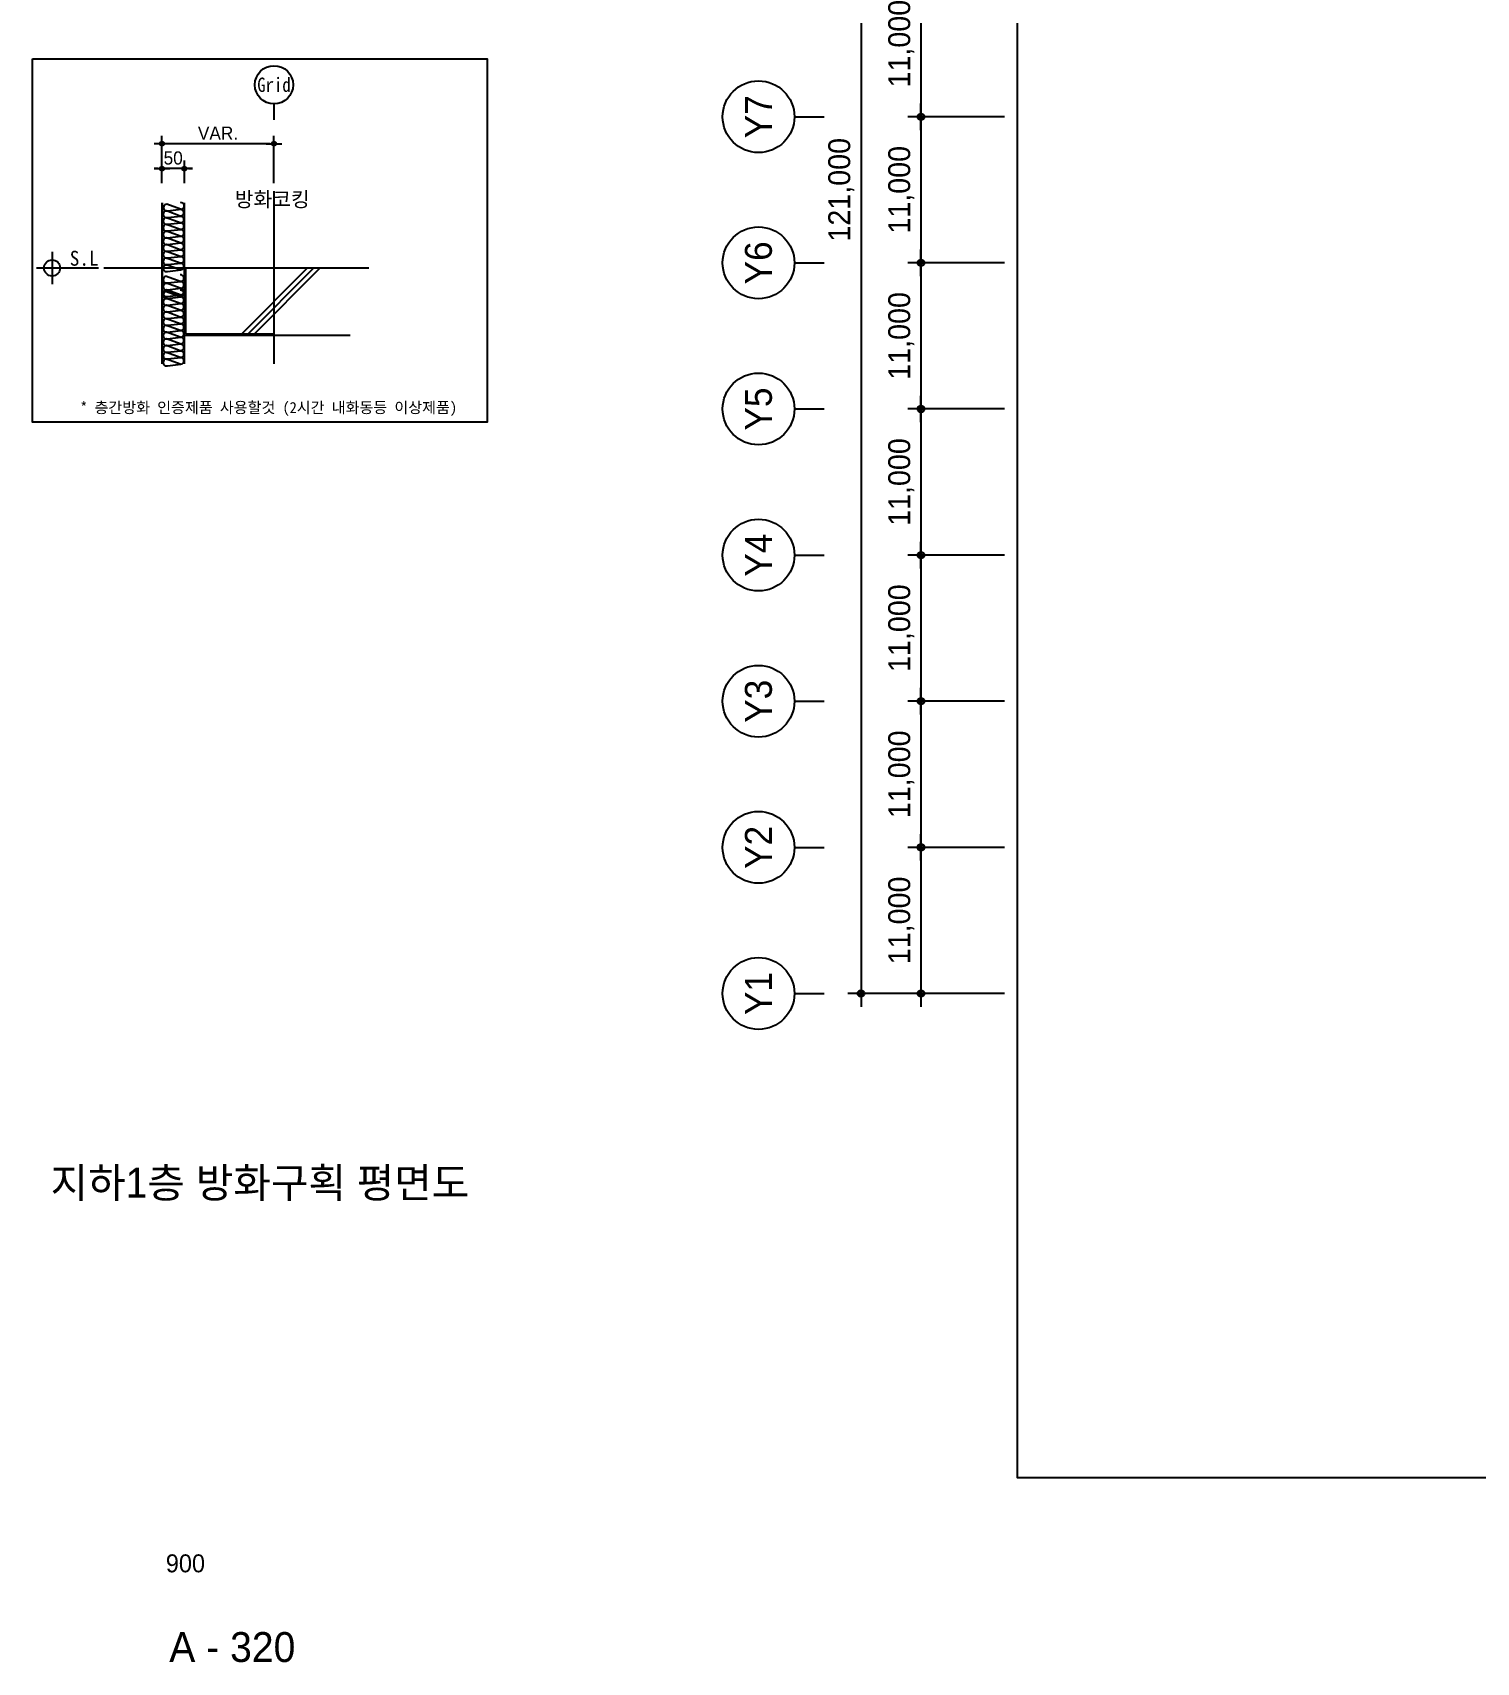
# Model space of a CAD drawing. Header units: millimetres. Extents: x 252828975 to 254701257, y 504285920 to 504535855.
# Drawn here: x 253533057 to 253641686, y 504300221 to 504422910 of the extents above; entities that cross this region are included whole.
import ezdxf
from ezdxf.enums import TextEntityAlignment as Align

# ---------------------------------------------------------------- set-up
doc = ezdxf.new("R2010")
doc.units = ezdxf.units.MM
doc.set_wipeout_variables(frame=1)
for name, color, linetype in [('4A.TEC DIM', 7, 'Continuous'), ('4A.TEC FORM-TEXT', 3, 'Continuous'), ('4A.TEC TEXT 2', 3, 'Continuous'), ('4A.TEC 심볼', 7, 'Continuous'), ('A-TEXT-3', 3, 'Continuous'), ('COL', 8, 'Continuous'), ('DETL', 9, 'Continuous'), ('DIM', 7, 'Continuous'), ('GRID', 1, 'Continuous'), ('INSU', 8, 'Continuous'), ('SY', 1, 'Continuous'), ('SYMB', 7, 'Continuous'), ('WAL', 3, 'Continuous')]:
    doc.layers.add(name, color=color, linetype=linetype)
doc.layers.add('DEFPOINT', color=135, linetype='Continuous', plot=False)
doc.styles.add('1', font='')
doc.styles.add('GHS', font='malgun.ttf')
doc.styles.add('나눔고딕', font='')
doc.styles.add('돋움', font='')
doc.styles.add('울릉도L', font='')
doc.styles.get('1').set_extended_font_data('DotumChe')
doc.styles.get('나눔고딕').set_extended_font_data('Dotum')
doc.styles.get('돋움').set_extended_font_data('Dotum')
doc.styles.get('울릉도L').set_extended_font_data('Dotum')
doc.dimstyles.new('DIM_200(외부치수)', dxfattribs={"dimscale": 200, "dimtxt": 3.3, "dimasz": 1, "dimexe": 2, "dimexo": 2, "dimgap": 1, "dimtad": 1, "dimdec": 0, "dimdsep": 46, "dimlunit": 6, "dimtxsty": '돋움', "dimblk1": 'DIMDOT', "dimblk2": 'DIMDOT', "dimsah": 1, "dimcen": 2.5, "dimdle": 1.5, "dimclrd": 1, "dimclre": 7, "dimclrt": 2, "dimadec": 0, "dimazin": 0, "dimtfac": 1, "dimtdec": 0, "dimtix": 1, "dimtmove": 2, "dimatfit": 3, "dimldrblk": 'DIMDOT', "dimfxl": 1, "dimtvp": 1, "dimtolj": 1, "dimtzin": 0, "dimarcsym": 0})
doc.dimstyles.new('DIM_600(외부치수)', dxfattribs={"dimscale": 400, "dimtxt": 3.3, "dimasz": 1, "dimexe": 2, "dimexo": 2, "dimgap": 1, "dimtad": 1, "dimdec": 0, "dimdsep": 46, "dimlunit": 6, "dimtxsty": '나눔고딕', "dimblk1": 'DIMDOT', "dimblk2": 'DIMDOT', "dimsah": 1, "dimcen": 2.5, "dimdle": 1.5, "dimclrd": 8, "dimclre": 8, "dimclrt": 3, "dimadec": 0, "dimazin": 0, "dimtfac": 1, "dimtdec": 0, "dimtix": 1, "dimtmove": 2, "dimatfit": 3, "dimldrblk": 'DIMDOT', "dimfxl": 1, "dimtvp": 1, "dimtolj": 1, "dimtzin": 0, "dimarcsym": 0})

# ---------------------------------------------------------------- blocks, each defined once
blk = doc.blocks.new('ccs122')
at = {"layer": '4A.TEC 심볼'}
blk.add_line((0, 8), (0, 3), dxfattribs=at)
blk.add_circle((0, 14), 6, dxfattribs=at)
at = {"layer": '4A.TEC TEXT 2', "color": 3, "style": 'GHS'}
blk.add_attdef('NO', text='', height=4.5, dxfattribs=at).set_placement((-0.01, 14.02), align=Align.MIDDLE_CENTER)
blk = doc.blocks.new('DIMDOT')
at = {"color": 0}
blk.add_line((-2, 0), (2, 0), dxfattribs=at)
for radius in [0.5, 0.25]:
    blk.add_circle((0, 0), radius, dxfattribs=at)
blk = doc.blocks.new('*D111')
at = {"layer": '4A.TEC DIM', "color": 8, "lineweight": -2, "transparency": 16777216}
for p, q in [((97105, -136937), (89832, -136937)), ((90832, -137437), (90832, -147437)), ((97105, -147937), (89832, -147937))]:
    blk.add_line(p, q, dxfattribs=at)
at = {"layer": 'Defpoints', "color": 0, "transparency": 16777216}
for p in [(98105, -136937), (90832, -147937), (98105, -147937)]:
    blk.add_point(p, dxfattribs=at)
at = {"layer": '4A.TEC DIM', "color": 8, "lineweight": -2, "transparency": 16777216, "xscale": 500, "yscale": 500, "zscale": 500}
for p, rotation in [((90832, -136937), 90), ((90832, -147937), 270)]:
    blk.add_blockref('DIMDOT', p, dxfattribs=dict(at, rotation=rotation))
at = {"layer": '4A.TEC DIM', "color": 3, "transparency": 16777216, "insert": (89347, -142437), "char_height": 1650, "attachment_point": 5, "rotation": 90, "style": '나눔고딕'}
blk.add_mtext('\\A1;11,000', dxfattribs=at)
blk = doc.blocks.new('*D112')
at = {"layer": '4A.TEC DIM', "color": 8, "lineweight": -2, "transparency": 16777216}
for p, q in [((97105, -92937), (85320, -92937)), ((86320, -93437), (86320, -213437)), ((97105, -213937), (85320, -213937))]:
    blk.add_line(p, q, dxfattribs=at)
at = {"layer": 'Defpoints', "color": 0, "transparency": 16777216}
for p in [(98105, -92937), (86320, -213937), (98105, -213937)]:
    blk.add_point(p, dxfattribs=at)
at = {"layer": '4A.TEC DIM', "color": 8, "lineweight": -2, "transparency": 16777216, "xscale": 500, "yscale": 500, "zscale": 500}
for p, rotation in [((86320, -92937), 90), ((86320, -213937), 270)]:
    blk.add_blockref('DIMDOT', p, dxfattribs=dict(at, rotation=rotation))
at = {"layer": '4A.TEC DIM', "color": 3, "transparency": 16777216, "insert": (84835, -153437), "char_height": 1650, "attachment_point": 5, "rotation": 90, "style": '나눔고딕'}
blk.add_mtext('\\A1;121,000', dxfattribs=at)
blk = doc.blocks.new('*D113')
at = {"layer": '4A.TEC DIM', "color": 8, "lineweight": -2, "transparency": 16777216}
for p, q in [((97105, -202937), (89832, -202937)), ((90832, -203437), (90832, -213437)), ((97105, -213937), (89832, -213937))]:
    blk.add_line(p, q, dxfattribs=at)
at = {"layer": 'Defpoints', "color": 0, "transparency": 16777216}
for p in [(98105, -202937), (90832, -213937), (98105, -213937)]:
    blk.add_point(p, dxfattribs=at)
at = {"layer": '4A.TEC DIM', "color": 8, "lineweight": -2, "transparency": 16777216, "xscale": 500, "yscale": 500, "zscale": 500}
for p, rotation in [((90832, -202937), 90), ((90832, -213937), 270)]:
    blk.add_blockref('DIMDOT', p, dxfattribs=dict(at, rotation=rotation))
at = {"layer": '4A.TEC DIM', "color": 3, "transparency": 16777216, "insert": (89347, -208437), "char_height": 1650, "attachment_point": 5, "rotation": 90, "style": '나눔고딕'}
blk.add_mtext('\\A1;11,000', dxfattribs=at)
blk = doc.blocks.new('*D114')
at = {"layer": '4A.TEC DIM', "color": 8, "lineweight": -2, "transparency": 16777216}
for p, q in [((97105, -191937), (89832, -191937)), ((90832, -192437), (90832, -202437)), ((97105, -202937), (89832, -202937))]:
    blk.add_line(p, q, dxfattribs=at)
at = {"layer": 'Defpoints', "color": 0, "transparency": 16777216}
for p in [(98105, -191937), (90832, -202937), (98105, -202937)]:
    blk.add_point(p, dxfattribs=at)
at = {"layer": '4A.TEC DIM', "color": 8, "lineweight": -2, "transparency": 16777216, "xscale": 500, "yscale": 500, "zscale": 500}
for p, rotation in [((90832, -191937), 90), ((90832, -202937), 270)]:
    blk.add_blockref('DIMDOT', p, dxfattribs=dict(at, rotation=rotation))
at = {"layer": '4A.TEC DIM', "color": 3, "transparency": 16777216, "insert": (89347, -197437), "char_height": 1650, "attachment_point": 5, "rotation": 90, "style": '나눔고딕'}
blk.add_mtext('\\A1;11,000', dxfattribs=at)
blk = doc.blocks.new('*D115')
at = {"layer": '4A.TEC DIM', "color": 8, "lineweight": -2, "transparency": 16777216}
for p, q in [((97105, -180937), (89832, -180937)), ((90832, -181437), (90832, -191437)), ((97105, -191937), (89832, -191937))]:
    blk.add_line(p, q, dxfattribs=at)
at = {"layer": 'Defpoints', "color": 0, "transparency": 16777216}
for p in [(98105, -180937), (90832, -191937), (98105, -191937)]:
    blk.add_point(p, dxfattribs=at)
at = {"layer": '4A.TEC DIM', "color": 8, "lineweight": -2, "transparency": 16777216, "xscale": 500, "yscale": 500, "zscale": 500}
for p, rotation in [((90832, -180937), 90), ((90832, -191937), 270)]:
    blk.add_blockref('DIMDOT', p, dxfattribs=dict(at, rotation=rotation))
at = {"layer": '4A.TEC DIM', "color": 3, "transparency": 16777216, "insert": (89347, -186437), "char_height": 1650, "attachment_point": 5, "rotation": 90, "style": '나눔고딕'}
blk.add_mtext('\\A1;11,000', dxfattribs=at)
blk = doc.blocks.new('*D116')
at = {"layer": '4A.TEC DIM', "color": 8, "lineweight": -2, "transparency": 16777216}
for p, q in [((97105, -169937), (89832, -169937)), ((90832, -170437), (90832, -180437)), ((97105, -180937), (89832, -180937))]:
    blk.add_line(p, q, dxfattribs=at)
at = {"layer": 'Defpoints', "color": 0, "transparency": 16777216}
for p in [(98105, -169937), (90832, -180937), (98105, -180937)]:
    blk.add_point(p, dxfattribs=at)
at = {"layer": '4A.TEC DIM', "color": 8, "lineweight": -2, "transparency": 16777216, "xscale": 500, "yscale": 500, "zscale": 500}
for p, rotation in [((90832, -169937), 90), ((90832, -180937), 270)]:
    blk.add_blockref('DIMDOT', p, dxfattribs=dict(at, rotation=rotation))
at = {"layer": '4A.TEC DIM', "color": 3, "transparency": 16777216, "insert": (89347, -175437), "char_height": 1650, "attachment_point": 5, "rotation": 90, "style": '나눔고딕'}
blk.add_mtext('\\A1;11,000', dxfattribs=at)
blk = doc.blocks.new('*D117')
at = {"layer": '4A.TEC DIM', "color": 8, "lineweight": -2, "transparency": 16777216}
for p, q in [((97105, -158937), (89832, -158937)), ((90832, -159437), (90832, -169437)), ((97105, -169937), (89832, -169937))]:
    blk.add_line(p, q, dxfattribs=at)
at = {"layer": 'Defpoints', "color": 0, "transparency": 16777216}
for p in [(98105, -158937), (90832, -169937), (98105, -169937)]:
    blk.add_point(p, dxfattribs=at)
at = {"layer": '4A.TEC DIM', "color": 8, "lineweight": -2, "transparency": 16777216, "xscale": 500, "yscale": 500, "zscale": 500}
for p, rotation in [((90832, -158937), 90), ((90832, -169937), 270)]:
    blk.add_blockref('DIMDOT', p, dxfattribs=dict(at, rotation=rotation))
at = {"layer": '4A.TEC DIM', "color": 3, "transparency": 16777216, "insert": (89347, -164437), "char_height": 1650, "attachment_point": 5, "rotation": 90, "style": '나눔고딕'}
blk.add_mtext('\\A1;11,000', dxfattribs=at)
blk = doc.blocks.new('*D118')
at = {"layer": '4A.TEC DIM', "color": 8, "lineweight": -2, "transparency": 16777216}
for p, q in [((97105, -147937), (89832, -147937)), ((90832, -148437), (90832, -158437)), ((97105, -158937), (89832, -158937))]:
    blk.add_line(p, q, dxfattribs=at)
at = {"layer": 'Defpoints', "color": 0, "transparency": 16777216}
for p in [(98105, -147937), (90832, -158937), (98105, -158937)]:
    blk.add_point(p, dxfattribs=at)
at = {"layer": '4A.TEC DIM', "color": 8, "lineweight": -2, "transparency": 16777216, "xscale": 500, "yscale": 500, "zscale": 500}
for p, rotation in [((90832, -147937), 90), ((90832, -158937), 270)]:
    blk.add_blockref('DIMDOT', p, dxfattribs=dict(at, rotation=rotation))
at = {"layer": '4A.TEC DIM', "color": 3, "transparency": 16777216, "insert": (89347, -153437), "char_height": 1650, "attachment_point": 5, "rotation": 90, "style": '나눔고딕'}
blk.add_mtext('\\A1;11,000', dxfattribs=at)
blk = doc.blocks.new('insul2')
blk.add_lwpolyline([(0.199, 0.194), (0.439, 0.844, 1.172784), (0.127, 0.794), (0.199, 0.164, 0.995634), (0.519, 0.194)], format="xyb")
blk = doc.blocks.new('*D160')
at = {"layer": 'COL', "color": 7, "lineweight": -2, "transparency": 16777216}
for p, q in [((253542792, 504411577), (253542792, 504415144)), ((253551218, 504411577), (253551218, 504415144))]:
    blk.add_line(p, q, dxfattribs=at)
at = {"layer": 'COL', "color": 1, "lineweight": -2, "transparency": 16777216}
blk.add_line((253550918, 504414544), (253543092, 504414544), dxfattribs=at)
at = {"layer": 'Defpoints', "color": 0, "transparency": 16777216}
for p in [(253542792, 504414544), (253542792, 504410977), (253551218, 504410977)]:
    blk.add_point(p, dxfattribs=at)
at = {"layer": 'COL', "color": 1, "lineweight": -2, "transparency": 16777216, "xscale": 300, "yscale": 300, "zscale": 300, "rotation": 180}
blk.add_blockref('DIMDOT', (253542792, 504414544), dxfattribs=at)
at = {"layer": 'COL', "color": 1, "lineweight": -2, "transparency": 16777216, "xscale": 300, "yscale": 300, "zscale": 300}
blk.add_blockref('DIMDOT', (253551218, 504414544), dxfattribs=at)
at = {"layer": 'COL', "color": 2, "transparency": 16777216, "insert": (253547005, 504415340), "char_height": 990, "attachment_point": 5, "style": '돋움'}
blk.add_mtext('\\A1;VAR.', dxfattribs=at)
blk = doc.blocks.new('*D161')
at = {"layer": 'COL', "color": 7, "lineweight": -2, "transparency": 16777216}
for p, q in [((253542792, 504411577), (253542792, 504413272)), ((253544477, 504411577), (253544477, 504413272))]:
    blk.add_line(p, q, dxfattribs=at)
at = {"layer": 'COL', "color": 1, "lineweight": -2, "transparency": 16777216}
for p, q in [((253542492, 504412672), (253542192, 504412672)), ((253544477, 504412672), (253542792, 504412672)), ((253544777, 504412672), (253545077, 504412672))]:
    blk.add_line(p, q, dxfattribs=at)
at = {"layer": 'Defpoints', "color": 0, "transparency": 16777216}
for p in [(253542792, 504412672), (253542792, 504410977), (253544477, 504410977)]:
    blk.add_point(p, dxfattribs=at)
at = {"layer": 'COL', "color": 1, "lineweight": -2, "transparency": 16777216, "xscale": 300, "yscale": 300, "zscale": 300}
blk.add_blockref('DIMDOT', (253542792, 504412672), dxfattribs=at)
at = {"layer": 'COL', "color": 1, "lineweight": -2, "transparency": 16777216, "xscale": 300, "yscale": 300, "zscale": 300, "rotation": 180}
blk.add_blockref('DIMDOT', (253544477, 504412672), dxfattribs=at)
at = {"layer": 'COL', "color": 2, "transparency": 16777216, "insert": (253543635, 504413468), "char_height": 990, "attachment_point": 5, "style": '돋움'}
blk.add_mtext('\\A1;50', dxfattribs=at)
blk = doc.blocks.new('dwgFD3B')
at = {"layer": 'DEFPOINT', "elevation": -0.45}
blk.add_lwpolyline([(98105, -50972.46), (323011.22, -50972.46), (323011.22, -250400.62), (98105, -250400.62)], close=True, dxfattribs=at)
at = {"layer": '4A.TEC 심볼'}
ref = blk.add_blockref('ccs122', (84908.16, -147936.83, -0.45), dxfattribs=dict(at, xscale=449.999997974715, yscale=449.999997974715, zscale=449.999997974715, rotation=90))
ref.add_attrib('NO', 'Y7', dxfattribs={"layer": '0', "color": 3, "height": 2025, "rotation": 90, "style": '울릉도L'}).set_placement((78600.1, -147939.61, -0.45), align=Align.MIDDLE_CENTER)
ref = blk.add_blockref('ccs122', (84908.16, -158936.83, -0.45), dxfattribs=dict(at, xscale=449.999997974715, yscale=449.999997974715, zscale=449.999997974715, rotation=90))
ref.add_attrib('NO', 'Y6', dxfattribs={"layer": '0', "color": 3, "height": 2025, "rotation": 90, "style": '울릉도L'}).set_placement((78600.1, -158939.61, -0.45), align=Align.MIDDLE_CENTER)
ref = blk.add_blockref('ccs122', (84908.16, -169936.83, -0.45), dxfattribs=dict(at, xscale=449.999997974715, yscale=449.999997974715, zscale=449.999997974715, rotation=90))
ref.add_attrib('NO', 'Y5', dxfattribs={"layer": '0', "color": 3, "height": 2025, "rotation": 90, "style": '울릉도L'}).set_placement((78600.1, -169939.61, -0.45), align=Align.MIDDLE_CENTER)
ref = blk.add_blockref('ccs122', (84908.16, -180936.83, -0.45), dxfattribs=dict(at, xscale=449.999997974715, yscale=449.999997974715, zscale=449.999997974715, rotation=90))
ref.add_attrib('NO', 'Y4', dxfattribs={"layer": '0', "color": 3, "height": 2025, "rotation": 90, "style": '울릉도L'}).set_placement((78600.1, -180939.61, -0.45), align=Align.MIDDLE_CENTER)
ref = blk.add_blockref('ccs122', (84908.16, -191936.83, -0.45), dxfattribs=dict(at, xscale=449.999997974715, yscale=449.999997974715, zscale=449.999997974715, rotation=90))
ref.add_attrib('NO', 'Y3', dxfattribs={"layer": '0', "color": 3, "height": 2025, "rotation": 90, "style": '울릉도L'}).set_placement((78600.09, -191939.61, -0.45), align=Align.MIDDLE_CENTER)
ref = blk.add_blockref('ccs122', (84908.16, -202936.83, -0.45), dxfattribs=dict(at, xscale=449.999997974715, yscale=449.999997974715, zscale=449.999997974715, rotation=90))
ref.add_attrib('NO', 'Y2', dxfattribs={"layer": '0', "color": 3, "height": 2025, "rotation": 90, "style": '울릉도L'}).set_placement((78600.1, -202939.61, -0.45), align=Align.MIDDLE_CENTER)
ref = blk.add_blockref('ccs122', (84908.16, -213936.83, -0.45), dxfattribs=dict(at, xscale=449.999997974715, yscale=449.999997974715, zscale=449.999997974715, rotation=90))
ref.add_attrib('NO', 'Y1', dxfattribs={"layer": '0', "color": 3, "height": 2025, "rotation": 90, "style": '울릉도L'}).set_placement((78600.09, -213939.61, -0.45), align=Align.MIDDLE_CENTER)
at = {"layer": '4A.TEC DIM'}
for base, p1, p2, picture, middle in [((86320.13, -213936.83, -0.45), (98105, -92936.83, -0.45), (98104.99, -213936.83, -0.45), '*D112', (84835.06, -153436.83, -0.45)), ((90831.58, -147936.83, -0.45), (98105, -136936.83, -0.45), (98105, -147936.83, -0.45), '*D111', (89346.5, -142436.83, -0.45)), ((90831.58, -158936.83, -0.45), (98105, -147936.83, -0.45), (98105, -158936.83, -0.45), '*D118', (89346.51, -153436.83, -0.45)), ((90831.58, -169936.83, -0.45), (98105, -158936.83, -0.45), (98105, -169936.83, -0.45), '*D117', (89346.51, -164436.83, -0.45)), ((90831.58, -180936.83, -0.45), (98105, -169936.83, -0.45), (98105, -180936.83, -0.45), '*D116', (89346.51, -175436.83, -0.45)), ((90831.58, -191936.83, -0.45), (98105, -180936.83, -0.45), (98104.99, -191936.83, -0.45), '*D115', (89346.5, -186436.83, -0.45)), ((90831.58, -202936.83, -0.45), (98104.99, -191936.83, -0.45), (98104.99, -202936.83, -0.45), '*D114', (89346.5, -197436.83, -0.45)), ((90831.58, -213936.83, -0.45), (98104.99, -202936.83, -0.45), (98104.99, -213936.83, -0.45), '*D113', (89346.5, -208436.83, -0.45))]:
    dim = blk.add_linear_dim(base=base, p1=p1, p2=p2, angle=90, dimstyle='DIM_600(외부치수)', override={"dimscale": 500, "dimdec": 1, "dimblk1": 'DIMDOT', "dimblk2": 'DIMDOT'}, dxfattribs=at)
    dim.commit()
    dim.dimension.update_dxf_attribs({"geometry": picture, "text_midpoint": middle})

msp = doc.modelspace()

# ---------------------------------------------------------------- linework, layer by layer
at = {"layer": 'DEFPOINT', "elevation": 3332.88}
msp.add_lwpolyline([(253607171.54, 504513541.7), (253832077.77, 504513541.7), (253832077.77, 504314113.54), (253607171.54, 504314113.54)], close=True, dxfattribs=at)
at = {"layer": 'SYMB'}
for points in [[(253533912.67, 504405193.82, 3332.88), (253534519.38, 504405800.53, 3332.88), (253533921.94, 504405300.88, 3332.88), (253534413.84, 504405791.03, 3332.88)], [(253534519.38, 504405800.53, 3332.88), (253533912.67, 504405193.82, 3332.88), (253534519.38, 504405193.82, 3332.88)], [(253533921.94, 504405300.88, 3332.88), (253534413.84, 504405791.03, 3332.88), (253533949.16, 504405403.97, 3332.88), (253534312.09, 504405763.8, 3332.88)], [(253533921.94, 504405300.88, 3332.88), (253534413.84, 504405791.03, 3332.88), (253533949.16, 504405403.97, 3332.88), (253534312.09, 504405763.8, 3332.88)], [(253533949.16, 504405403.97, 3332.88), (253534312.09, 504405763.8, 3332.88), (253533997.12, 504405503.81, 3332.88), (253534213.58, 504405717.12, 3332.88)], [(253534519.38, 504404587.1, 3332.88), (253535126.09, 504405193.82, 3332.88), (253534626.44, 504404596.38, 3332.88), (253535116.59, 504405088.27, 3332.88)], [(253535126.09, 504405193.82, 3332.88), (253534519.38, 504405193.82, 3332.88), (253534519.38, 504404587.1, 3332.88)], [(253534519.38, 504404587.1, 3332.88), (253535126.09, 504405193.82, 3332.88), (253534626.44, 504404596.38, 3332.88), (253535116.59, 504405088.27, 3332.88)], [(253535126.09, 504405193.82, 3332.88), (253534519.38, 504405193.82, 3332.88), (253534519.38, 504404587.1, 3332.88)], [(253534626.44, 504404596.38, 3332.88), (253535116.59, 504405088.27, 3332.88), (253534729.53, 504404623.6, 3332.88), (253535089.36, 504404986.52, 3332.88)], [(253534626.44, 504404596.38, 3332.88), (253535116.59, 504405088.27, 3332.88), (253534729.53, 504404623.6, 3332.88), (253535089.36, 504404986.52, 3332.88)], [(253534729.53, 504404623.6, 3332.88), (253535089.36, 504404986.52, 3332.88), (253534829.38, 504404671.56, 3332.88), (253535042.68, 504404888.02, 3332.88)], [(253534729.53, 504404623.6, 3332.88), (253535089.36, 504404986.52, 3332.88), (253534829.38, 504404671.56, 3332.88), (253535042.68, 504404888.02, 3332.88)], [(253534829.38, 504404671.56, 3332.88), (253535042.68, 504404888.02, 3332.88), (253534909.12, 504404727.94, 3332.88), (253534984.98, 504404804.41, 3332.88)], [(253534829.38, 504404671.56, 3332.88), (253535042.68, 504404888.02, 3332.88), (253534909.12, 504404727.94, 3332.88), (253534984.98, 504404804.41, 3332.88)]]:
    msp.add_solid(points, dxfattribs=at)

# ---------------------------------------------------------------- block references
msp.add_blockref('dwgFD3B', (253509066.54, 504564514.16, 3333.33))

# ---------------------------------------------------------------- texts
at = {"layer": '4A.TEC FORM-TEXT', "style": '돋움'}
msp.add_text('A - 320', height=2250, dxfattribs=at).set_placement((253548082.15, 504300252.93, 3332.88), align=Align.CENTER)
at = {"layer": '4A.TEC TEXT 2', "style": '나눔고딕'}
for s, height, p in [('지하1층 방화구획 평면도', 2250, (253550160.13, 504335205, 3332.88)), ('900', 1350, (253544554.29, 504307002.82, 3332.88))]:
    msp.add_text(s, height=height, dxfattribs=at).set_placement(p, align=Align.CENTER)

# ---------------------------------------------------------------- next in the draw order: wipeouts: each hides what was drawn before it
at = {"ltscale": 2}
msp.add_wipeout([(253533057, 504420943.54), (253567257, 504420943.54), (253567257, 504393594.44), (253533057, 504393594.44)], dxfattribs=at).translate(0, 0, 3332.88)

# ---------------------------------------------------------------- next in the draw order: linework, layer by layer
at = {"layer": 'DETL', "color": 9}
for p, q in [((253544477.2, 504400137.87, 3332.88), (253544477.2, 504404854.02, 3332.88)), ((253544477.2, 504400137.87, 3332.88), (253544477.2, 504404854.02, 3332.88)), ((253544578.35, 504400238.99, 3332.88), (253544578.35, 504405193.82, 3332.88)), ((253544578.35, 504400238.99, 3332.88), (253544578.35, 504405193.82, 3332.88)), ((253548694.41, 504400137.87, 3332.88), (253553750.36, 504405193.82, 3332.88)), ((253549171.09, 504400137.87, 3332.88), (253554227.04, 504405193.82, 3332.88)), ((253549647.77, 504400137.87, 3332.88), (253554703.72, 504405193.82, 3332.88)), ((253544578.35, 504400238.99, 3332.88), (253551218.49, 504400238.99, 3332.88)), ((253551218.49, 504400137.87, 3332.88), (253551218.49, 504400238.99, 3332.88))]:
    msp.add_line(p, q, dxfattribs=at)
at = {"layer": 'DETL', "color": 2}
for p, q in [((253544477.23, 504405193.82, 3332.88), (253556954.94, 504405193.82, 3332.88)), ((253544477.23, 504400137.87, 3332.88), (253544477.23, 504405193.82, 3332.88)), ((253544477.23, 504400137.87, 3332.88), (253556954.94, 504400137.87, 3332.88))]:
    msp.add_line(p, q, dxfattribs=at)
at = {"layer": 'DETL', "color": 3, "elevation": 3332.88}
for points in [[(253542791.9, 504410090.88), (253542791.9, 504397965.79)], [(253542818.87, 504397965.79), (253542818.87, 504410090.88)], [(253544450.26, 504410090.88), (253544450.26, 504397965.79)], [(253544477.23, 504397965.79), (253544477.23, 504410090.88)]]:
    msp.add_lwpolyline(points, dxfattribs=at)
at = {"layer": 'GRID'}
for p, q in [((253551218.49, 504410977.24, 3332.88), (253551218.49, 504397965.79, 3332.88)), ((253538426.71, 504405193.82, 3332.88), (253558352.58, 504405193.82, 3332.88))]:
    msp.add_line(p, q, dxfattribs=at)
at = {"layer": 'SY', "lineweight": 50, "elevation": 3332.88}
msp.add_lwpolyline([(253544560.28, 504405226.01, 0, 168.53, 0), (253544718.25, 504405706.29, 0, 0, 0), (253546337.09, 504410378.03, 0, 0, 0), (253547671.13, 504410378.03, 0, 0, 0)], format="xyseb", dxfattribs=at)
at = {"layer": 'SYMB'}
for p, q in [((253534519.38, 504406407.24, 3332.88), (253534519.38, 504403980.39, 3332.88)), ((253533350.37, 504405193.82, 3332.88), (253538010.91, 504405193.82, 3332.88))]:
    msp.add_line(p, q, dxfattribs=at)
msp.add_circle((253534519.38, 504405193.82, 3332.88), 606.71, dxfattribs=at)
at = {"layer": 'WAL', "ltscale": 2, "elevation": 3332.88}
msp.add_lwpolyline([(253533057, 504420943.54), (253567257, 504420943.54), (253567257, 504393594.44), (253533057, 504393594.44)], close=True, dxfattribs=at)

# ---------------------------------------------------------------- next in the draw order: block references
at = {"layer": 'INSU', "xscale": 1584.197184273303, "yscale": 1584.197184273303, "zscale": 1584.197184273303, "rotation": 90}
for p in [(253544467.82, 504408788.2, 3332.88), (253544467.82, 504408788.2, 3332.88), (253544490.48, 504409296.15, 3332.88), (253544490.48, 504409296.15, 3332.88), (253544467.82, 504408281.25, 3332.88), (253544467.82, 504408281.25, 3332.88), (253544467.82, 504407774.31, 3332.88), (253544467.82, 504407774.31, 3332.88), (253544467.82, 504407267.37, 3332.88), (253544467.82, 504407267.37, 3332.88), (253544467.82, 504406760.42, 3332.88), (253544467.82, 504406760.42, 3332.88), (253544467.82, 504406253.48, 3332.88), (253544467.82, 504406253.48, 3332.88), (253544467.82, 504405746.54, 3332.88), (253544467.82, 504405746.54, 3332.88), (253544467.82, 504405239.59, 3332.88), (253544467.82, 504405239.59, 3332.88), (253544467.82, 504404732.65, 3332.88), (253544467.82, 504404732.65, 3332.88), (253544467.82, 504403861.64, 3332.88), (253544467.82, 504403861.64, 3332.88), (253544467.82, 504403354.69, 3332.88), (253544467.82, 504403354.69, 3332.88), (253544467.82, 504402847.75, 3332.88), (253544467.82, 504402847.75, 3332.88), (253544467.82, 504402704.88, 3332.88), (253544467.82, 504402704.88, 3332.88), (253544467.82, 504402197.93, 3332.88), (253544467.82, 504402197.93, 3332.88), (253544467.82, 504401690.99, 3332.88), (253544467.82, 504401690.99, 3332.88), (253544467.82, 504401184.05, 3332.88), (253544467.82, 504401184.05, 3332.88), (253544467.82, 504400677.11, 3332.88), (253544467.82, 504400677.11, 3332.88), (253544467.82, 504400170.16, 3332.88), (253544467.82, 504400170.16, 3332.88), (253544467.82, 504399663.22, 3332.88), (253544467.82, 504399663.22, 3332.88), (253544467.82, 504399156.28, 3332.88), (253544467.82, 504399156.28, 3332.88), (253544467.82, 504398649.33, 3332.88), (253544467.82, 504398649.33, 3332.88), (253544467.82, 504398142.39, 3332.88), (253544467.82, 504398142.39, 3332.88), (253544467.82, 504397635.45, 3332.88), (253544467.82, 504397635.45, 3332.88)]:
    msp.add_blockref('insul2', p, dxfattribs=at)
at = {"layer": 'SY'}
ref = msp.add_blockref('ccs122', (253551218.49, 504415623.05, 3332.88), dxfattribs=dict(at, xscale=239.6913205247786, yscale=239.6913205247786, zscale=239.6913205247786))
ref.add_attrib('NO', 'Grid', dxfattribs={"layer": '0', "color": 3, "height": 1078.611, "style": '1', "width": 0.9}).set_placement((253551217.02, 504418983.02, 3332.88), align=Align.MIDDLE_CENTER)
ref = msp.add_blockref('ccs122', (253551218.49, 504415623.05, 3332.88), dxfattribs=dict(at, xscale=239.6913205247786, yscale=239.6913205247786, zscale=239.6913205247786))
ref.add_attrib('NO', 'Grid', dxfattribs={"layer": '0', "color": 3, "height": 1078.611, "style": '1', "width": 0.9}).set_placement((253551217.02, 504418983.02, 3332.88), align=Align.MIDDLE_CENTER)

# ---------------------------------------------------------------- next in the draw order: texts
at = {"layer": 'A-TEXT-3', "style": '1'}
msp.add_text('방화코킹', height=1123.553, dxfattribs=at).set_placement((253548264.44, 504409797.96, 3332.88))
at = {"layer": 'DIM', "style": '1'}
for s, height, p in [('S.L', 1123.553, (253535847.84, 504405360.92, 3332.88)), ('* 층간방화 인증제품 사용할것 (2시간 내화동등 이상제품)', 832.2615, (253536638.27, 504394271.85, 3332.88))]:
    msp.add_text(s, height=height, dxfattribs=at).set_placement(p)

# ---------------------------------------------------------------- next in the draw order: dimensions: what is measured, and where the dimension line sits
at = {"layer": 'COL'}
for base, p1, text, picture, middle in [((253542791.9, 504414544.43, 3332.88), (253551218.49, 504410977.24, 3332.88), 'VAR.', '*D160', (253547005.2, 504415340.11, 3332.88)), ((253542791.9, 504412671.85, 3332.88), (253544477.23, 504410977.24, 3332.88), '50', '*D161', (253543634.57, 504413467.52, 3332.88))]:
    dim = msp.add_linear_dim(base=base, p1=p1, p2=(253542791.9, 504410977.24, 3332.88), text=text, dimstyle='DIM_200(외부치수)', override={"dimscale": 300}, dxfattribs=at)
    dim.commit()
    dim.dimension.update_dxf_attribs({"geometry": picture, "text_midpoint": middle})

doc.saveas('drawing.dxf')
